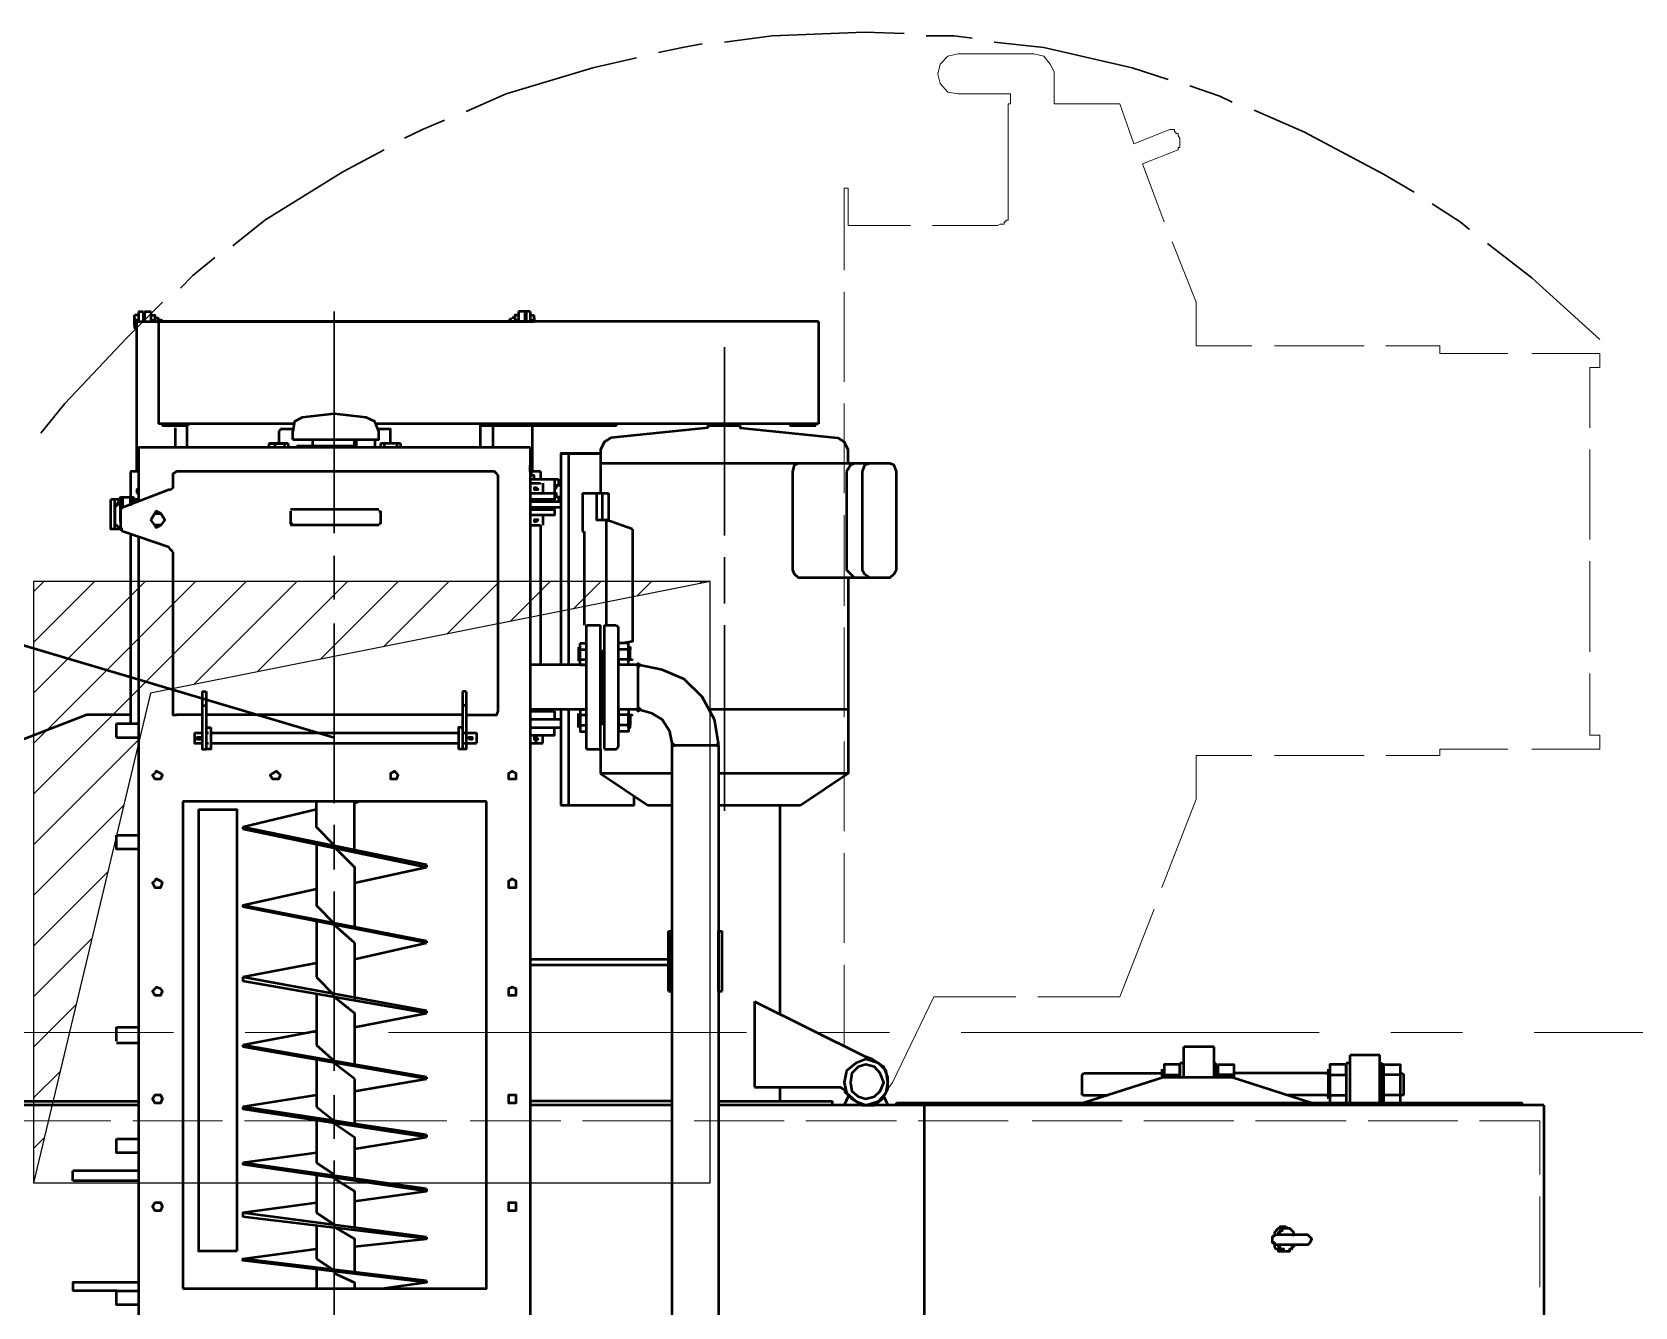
# Model space of a CAD drawing. Header units: millimetres. Extents: x 3220 to 226993, y 817 to 176024.
# Drawn here: x 10398 to 12530, y 115460 to 117157 of the extents above; entities that cross this region are included whole.
import ezdxf

# ---------------------------------------------------------------- set-up
doc = ezdxf.new("R2010")
doc.units = ezdxf.units.MM
doc.linetypes.add('AXES', pattern=[50.8, 31.75, -6.35, 6.35, -6.35])
doc.layers.add('Axe', color=1, linetype='AXES', lineweight=9)

# ---------------------------------------------------------------- blocks, each defined once
blk = doc.blocks.new("SYST7ME D'AXE")
at = {"layer": 'Axe', "ltscale": 15}
blk.add_line((-500, 3000), (15500, 3000), dxfattribs=at)
blk = doc.blocks.new('Level +4.00 m')
h = blk.add_hatch()
h.set_pattern_fill('ANSI31', color=256, scale=15)
h.paths.add_polyline_path([(4500, -14400), (3600, -14400), (3600, -15000), (3647.7, -15000), (3755.4, -14548.6)])
h.paths.add_polyline_path([(3647.7, -15000), (3600, -15000), (3600, -15200)])
blk.add_lwpolyline([(3600, -15200), (4500, -15200), (4500, -14400), (3600, -14400)], close=True)
blk.add_lwpolyline([(4500, -14400), (3755.4, -14548.6), (3600, -15200)])
blk.add_blockref("SYST7ME D'AXE", (0, -18000))
blk = doc.blocks.new('pRESSE T')
at = {"color": 1, "linetype": 'Continuous', "lineweight": 30}
for points in [[(-3422.1, 534.9), (-3504.1, 444.5), (-3549.8, 385.3)], [(-3568.5, 361.4), (-3578.9, 349), (-3602.8, 311.6)], [(-3618.3, 287.7), (-3642.2, 247.2), (-3698.3, 141.2), (-3727.4, 74.8)], [(-3737.8, 45.7), (-3746.1, 29.1), (-3759.6, -10.4)], [(-3767.9, -39.5), (-3783.5, -87.2), (-3810.5, -204.6), (-3817.7, -271.1)], [(-3822.9, -300.1), (-3826.1, -324), (-3826.1, -361.4)], [(-3829.2, -390.5), (-3831.2, -443.5), (-3826.1, -566), (-3817.7, -629.4)], [(-3161.4, -629.4), (-3411.7, -629.4), (-3411.7, -629.4)], [(-3071, -629.4), (-3132.3, -629.4)], [(-2794.8, -629.4), (-3041.9, -629.4)], [(-3815.7, -659.5), (-3810.5, -685.4), (-3804.2, -717.6)], [(-3797, -746.7), (-3783.5, -804.9), (-3749.2, -920.2), (-3725.3, -973.1)], [(-3713.9, -1002.2), (-3701.4, -1031.3), (-3690, -1055.2)], [(-3674.4, -1082.2), (-3645.3, -1137.2), (-3581, -1241.1), (-3546.7, -1283.7)], [(-3459.4, -1148.6), (-3164.5, -1148.6)], [(-3134.4, -1148.6), (-3076.2, -1148.6)], [(-3044, -1148.6), (-2805.2, -1148.6)], [(-2776.1, -1148.6), (-2716.9, -1148.6)], [(-2687.8, -1148.6), (-2448.9, -1148.6)], [(-2416.7, -1148.6), (-2358.6, -1148.6)], [(-2329.5, -1148.6), (-2034.5, -1148.6), (-2034.5, -1148.6)], [(-3531.1, -1307.5), (-3507.2, -1336.6), (-3490.6, -1353.2)], [(-3471.9, -1377.1), (-3424.1, -1424.9), (-3336.9, -1507), (-3297.4, -1539.1)]]:
    blk.add_lwpolyline(points, dxfattribs=at)
at = {"color": 7, "linetype": 'Continuous', "lineweight": 20, "true_color": 0x000007}
for points in [[(-3403.4, 534.9), (-3384.7, 534.9)], [(-3403.4, 444.5), (-3403.4, 534.9), (-3403.4, 534.9)], [(-3384.7, 534.9), (-3384.7, 521.4)], [(-2876.8, 534.9), (-2895.5, 534.9)], [(-2895.5, 534.9), (-2895.5, 521.4), (-2895.5, 521.4)], [(-2876.8, 444.5), (-2876.8, 534.9), (-2876.8, 534.9)], [(-3384.7, 521.4), (-3304.7, 521.4)], [(-3275.6, 521.4), (-3156.2, 521.4)], [(-3127.1, 521.4), (-3006.6, 521.4)], [(-2977.6, 521.4), (-2895.5, 521.4), (-2895.5, 521.4)], [(-2382.5, 454.9), (-2382.5, 374.9)], [(-2310.8, 454.9), (-2382.5, 454.9), (-2382.5, 454.9)], [(-2161.2, 454.9), (-2281.7, 454.9)], [(-3403.4, 322), (-3403.4, 412.3)], [(-2876.8, 322), (-2876.8, 412.3)], [(-2382.5, 345.8), (-2382.5, 226.4)], [(-3413.7, 322), (-3413.7, 250.3)], [(-3403.4, 322), (-3413.7, 322)], [(-2868.5, 322), (-2876.8, 322)], [(-2868.5, 322), (-2868.5, 250.3)], [(-3413.7, 221.2), (-3413.7, 101.8)], [(-2868.5, 221.2), (-2868.5, 101.8)], [(-2382.5, 197.3), (-2382.5, 76.9)], [(-3413.7, 71.7), (-3413.7, -2.1), (-3413.7, -2.1)], [(-2868.5, 71.7), (-2868.5, -2.1), (-2868.5, -2.1)], [(-2382.5, 47.8), (-2382.5, -71.7)], [(-3469.8, -2.1), (-3471.9, -2.1), (-3551.9, -34.3)], [(-3469.8, -2.1), (-3413.7, -2.1), (-3413.7, -2.1)], [(-2868.5, -2.1), (-2810.3, -2.1), (-2693, -47.8)], [(-3655.7, -73.7), (-3674.4, -26), (-3677.5, -26), (-3677.5, -23.9), (-3690, -23.9), (-3693.1, -26), (-3696.2, -26), (-3696.2, -29.1), (-3698.3, -29.1), (-3698.3, -31.2), (-3701.4, -31.2), (-3701.4, -37.4)], [(-3701.4, -37.4), (-3682.7, -85.2)], [(-3578.9, -44.7), (-3655.7, -73.7), (-3655.7, -73.7)], [(-2663.9, -58.2), (-2547.6, -103.9), (-2547.6, -103.9)], [(-3682.7, -85.2), (-3735.7, -103.9)], [(-3735.7, -191.1), (-3735.7, -103.9)], [(-2547.6, -212.9), (-2547.6, -103.9), (-2547.6, -103.9)], [(-2382.5, -100.7), (-2382.5, -220.2)], [(-3778.3, -191.1), (-3788.7, -196.3), (-3799.1, -204.6), (-3802.2, -218.1)], [(-3778.3, -191.1), (-3735.7, -191.1)], [(-3802.2, -318.8), (-3802.2, -218.1), (-3802.2, -218.1)], [(-3749.2, -249.3), (-3735.7, -249.3)], [(-3749.2, -318.8), (-3749.2, -249.3)], [(-3735.7, -252.4), (-3735.7, -249.3)], [(-3573.7, -353.1), (-3573.7, -265.9), (-3575.8, -262.8), (-3575.8, -257.6), (-3578.9, -257.6), (-3578.9, -255.5), (-3581, -255.5), (-3581, -252.4), (-3735.7, -252.4)], [(-2547.6, -351), (-2547.6, -242), (-2547.6, -242)], [(-2382.5, -252.4), (-2382.5, -371.8)], [(-3802.2, -318.8), (-3799.1, -332.3), (-3788.7, -342.7), (-3775.2, -345.8), (-3762.7, -342.7), (-3751.3, -332.3), (-3749.2, -318.8)], [(-2547.6, -351), (-2433.3, -406.1), (-2425, -412.3)], [(-3573.7, -465.3), (-3573.7, -382.2)], [(-2382.5, -400.9), (-2382.5, -521.4)], [(-3623.5, -470.5), (-3623.5, -465.3)], [(-3623.5, -465.3), (-3573.7, -465.3)], [(-3514.5, -470.5), (-3623.5, -470.5), (-3623.5, -470.5)], [(-3366, -470.5), (-3485.4, -470.5)], [(-3217.5, -470.5), (-3336.9, -470.5)], [(-3067.9, -470.5), (-3188.4, -470.5)], [(-2919.4, -470.5), (-3038.8, -470.5)], [(-2767.8, -470.5), (-2887.2, -470.5)], [(-2619.2, -470.5), (-2738.7, -470.5)], [(-2483.2, -470.5), (-2590.2, -470.5)], [(-2382.5, -550.4), (-2382.5, -669.9)], [(-2382.5, -699), (-2382.5, -818.4)], [(-2382.5, -847.5), (-2382.5, -967.9)], [(-2382.5, -999.1), (-2382.5, -1119.6)], [(-2382.5, -1148.6), (-2382.5, -1268.1)], [(-2382.5, -1297.2), (-2382.5, -1416.6)], [(-2382.5, -1445.7), (-2382.5, -1566.1)]]:
    blk.add_lwpolyline(points, dxfattribs=at)
at = {"color": 7, "linetype": 'Continuous', "lineweight": 50, "true_color": 0x000007}
for points in [[(-2403.2, 460.1), (-1762.4, 460.1), (-1762.4, -637.7)], [(-2403.2, 460.1), (-2403.2, -637.7)], [(-2406.3, -400.9), (-2406.3, 431), (-2403.2, 431)], [(-2457.2, 247.2), (-2457.2, 269), (-2406.3, 269)], [(-2451, 269), (-2411.5, 269)], [(-2416.7, 274.2), (-2443.7, 274.2), (-2445.8, 271.1)], [(-2445.8, 269), (-2445.8, 271.1)], [(-2443.7, 269), (-2443.7, 247.2)], [(-2416.7, 274.2), (-2416.7, 271.1)], [(-2416.7, 269), (-2416.7, 271.1)], [(-2416.7, 269), (-2416.7, 247.2)], [(-2469.7, 242), (-2469.7, 202.5)], [(-2406.3, 242), (-2469.7, 242)], [(-2459.3, 245.1), (-2406.3, 245.1)], [(-2459.3, 242), (-2459.3, 245.1)], [(-2457.2, 247.2), (-2443.7, 247.2)], [(-2443.7, 247.2), (-2406.3, 247.2), (-2406.3, 247.2)], [(-2406.3, 202.5), (-2469.7, 202.5)], [(-2459.3, 202.5), (-2459.3, 197.3)], [(-2459.3, 197.3), (-2406.3, 197.3)], [(-2457.2, 197.3), (-2457.2, 175.5), (-2406.3, 175.5)], [(-2443.7, 197.3), (-2457.2, 197.3)], [(-2443.7, 175.5), (-2443.7, 197.3)], [(-2443.7, 197.3), (-2406.3, 197.3), (-2406.3, 197.3)], [(-2416.7, 175.5), (-2416.7, 197.3)], [(-2451, 173.4), (-2411.5, 173.4)], [(-2445.8, 170.3), (-2445.8, 173.4)], [(-2445.8, 173.4), (-2445.8, 47.8)], [(-2416.7, 170.3), (-2416.7, 173.4)], [(-2416.7, 173.4), (-2416.7, 119.4)], [(-2440.6, -44.7), (-2440.6, 45.7), (-2406.3, 151.6)], [(-2217.3, 146.4), (-2220.4, 149.6), (-2225.6, 151.6), (-2227.7, 149.6), (-2230.8, 146.4)], [(-2230.8, 130.9), (-2230.8, 127.7), (-2233.9, 127.7), (-2236, 125.7), (-2239.1, 122.6), (-2239.1, 112.2), (-2236, 112.2), (-2236, 109), (-2233.9, 109), (-2233.9, 107), (-2230.8, 107)], [(-2230.8, 146.4), (-2230.8, 103.9), (-2227.7, 98.7), (-2220.4, 98.7), (-2217.3, 103.9)], [(-2217.3, 146.4), (-2217.3, 103.9), (-2217.3, 103.9)], [(-2217.3, 107), (-2215.2, 107), (-2215.2, 109), (-2212.1, 109), (-2212.1, 114.2), (-2209, 114.2), (-2209, 122.6), (-2212.1, 122.6), (-2212.1, 125.7), (-2215.2, 125.7), (-2215.2, 127.7), (-2217.3, 127.7), (-2217.3, 130.9)], [(-2241.2, 117.4), (-2239.1, 119.4)], [(-2241.2, 117.4), (-2241.2, 109), (-2239.1, 109), (-2239.1, 107), (-2236, 103.9), (-2233.9, 101.8), (-2230.8, 101.8), (-2227.7, 98.7)], [(-2230.8, 125.7), (-2230.8, 127.7), (-2230.8, 127.7)], [(-2220.4, 98.7), (-2220.4, 101.8), (-2215.2, 101.8), (-2212.1, 103.9), (-2212.1, 107), (-2209, 107), (-2209, 117.4)], [(-2217.3, 125.7), (-2217.3, 127.7), (-2217.3, 127.7)], [(-2209, 117.4), (-2209, 119.4)], [(-2457.2, 27), (-2457.2, 47.8), (-2440.6, 47.8)], [(-2451, 47.8), (-2440.6, 47.8)], [(-2443.7, 47.8), (-2443.7, 27)], [(-2481.1, 21.8), (-2481.1, -18.7)], [(-2440.6, 21.8), (-2481.1, 21.8)], [(-2459.3, 23.9), (-2440.6, 23.9)], [(-2459.3, 21.8), (-2459.3, 23.9)], [(-2440.6, 23.9), (-2443.7, 27), (-2457.2, 27)], [(-2440.6, -18.7), (-2481.1, -18.7)], [(-2459.3, -18.7), (-2459.3, -23.9)], [(-2459.3, -23.9), (-2440.6, -23.9)], [(-2457.2, -23.9), (-2457.2, -44.7), (-2443.7, -44.7), (-2440.6, -47.8)], [(-2440.6, -23.9), (-2457.2, -23.9), (-2457.2, -23.9)], [(-2443.7, -44.7), (-2443.7, -23.9)], [(-2451, -47.8), (-2440.6, -47.8)], [(-2445.8, -151.6), (-2445.8, -47.8)], [(-2440.6, -44.7), (-2406.3, -151.6)], [(-2416.7, -151.6), (-2416.7, -119.4)], [(-2443.7, -153.7), (-2445.8, -151.6)], [(-2416.7, -153.7), (-2443.7, -153.7)], [(-2416.7, -151.6), (-2416.7, -153.7)], [(-1762.4, -363.5), (-2403.2, -363.5), (-2403.2, -363.5)], [(-3115.7, -400.9), (-3246.5, -400.9), (-3254.8, -404), (-3256.9, -409.2), (-3256.9, -794.5)], [(-3105.3, -531.7), (-3105.3, -409.2), (-3110.5, -404), (-3115.7, -400.9)], [(-2403.2, -400.9), (-2406.3, -400.9)], [(-2421.9, -470.5), (-2411.5, -460.1), (-2403.2, -446.6), (-2403.2, -430), (-2411.5, -419.6), (-2425, -412.3), (-2440.6, -412.3), (-2454.1, -417.5), (-2462.4, -430)], [(-2414.7, -417.5), (-2403.2, -412.3)], [(-3256.9, -436.2), (-3254.8, -443.5), (-3246.5, -446.6)], [(-3246.5, -446.6), (-3115.7, -446.6), (-3115.7, -446.6)], [(-3115.7, -446.6), (-3110.5, -443.5), (-3105.3, -436.2)], [(-2541.4, -589.9), (-2467.6, -441.4), (-2467.6, -441.4)], [(-2462.4, -430), (-2464.5, -433.1), (-2467.6, -441.4)], [(-3256.9, -465.3), (-3275.6, -465.3), (-3286, -470.5), (-3291.2, -478.8)], [(-3256.9, -457), (-3254.8, -462.2), (-3246.5, -467.4)], [(-3246.5, -467.4), (-3115.7, -467.4), (-3115.7, -467.4)], [(-3115.7, -467.4), (-3110.5, -462.2), (-3105.3, -457)], [(-3105.3, -465.3), (-2844.6, -465.3), (-2802, -528.6)], [(-2929.8, -465.3), (-2929.8, -648.1)], [(-2844.6, -465.3), (-2844.6, -637.7)], [(-2427.1, -589.9), (-2427.1, -475.7), (-2421.9, -467.4)], [(-2414.7, -465.3), (-2403.2, -470.5)], [(-3304.7, -608.6), (-3291.2, -478.8), (-3291.2, -478.8)], [(-2403.2, -486), (-2408.4, -486)], [(-2408.4, -637.7), (-2408.4, -486)], [(-3445.9, -504.7), (-3445.9, -1382.3), (-3309.9, -1382.3)], [(-3445.9, -504.7), (-3309.9, -504.7)], [(-3309.9, -504.7), (-3309.9, -1092.6)], [(-3309.9, -507.9), (-3307.8, -507.9)], [(-3309.9, -542.1), (-3307.8, -542.1), (-3307.8, -507.9)], [(-3256.9, -531.7), (-3254.8, -536.9), (-3246.5, -539), (-3115.7, -539), (-3110.5, -536.9), (-3105.3, -531.7)], [(-2802, -528.6), (-2802, -637.7)], [(-2523.7, -555.6), (-2802, -555.6)], [(-2408.4, -555.6), (-2427.1, -555.6)], [(-2541.4, -589.9), (-2427.1, -589.9)], [(-3307.8, -608.6), (-3304.7, -608.6), (-3304.7, -608.6)], [(-3304.7, -651.2), (-3307.8, -651.2), (-3307.8, -608.6)], [(-2885.1, -637.7), (-2916.3, -642.9), (-2946.4, -659.5), (-2970.3, -683.4), (-2982.7, -712.5), (-2989, -744.6)], [(-2882, -637.7), (-1266, -637.7)], [(-2634.8, -637.7), (-2634.8, -632.5)], [(-2554.9, -632.5), (-2634.8, -632.5)], [(-2554.9, -637.7), (-2634.8, -637.7)], [(-2554.9, -637.7), (-2554.9, -632.5)], [(-3304.7, -651.2), (-3291.2, -781), (-3286, -789.3), (-3275.6, -794.5), (-3217.5, -794.5)], [(-2882, -640.8), (-2882, -699), (-2885.1, -699)], [(-2885.1, -699), (-2900.7, -702.1), (-2916.3, -712.5), (-2924.6, -726), (-2929.8, -744.6)], [(-2882, -695.8), (-2885.1, -699), (-2885.1, -699)], [(-2882, -699), (-2882, -695.8), (-2882, -695.8)], [(-1266, -699), (-2882, -699)], [(-2844.6, -699), (-2844.6, -794.5)], [(-2802, -699), (-2802, -731.1)], [(-2634.8, -704.1), (-2634.8, -699)], [(-2554.9, -702.1), (-2634.8, -702.1)], [(-2554.9, -704.1), (-2554.9, -699)], [(-2408.4, -699), (-2408.4, -888)], [(-2403.2, -699), (-2403.2, -888)], [(-2554.9, -704.1), (-2634.8, -704.1)], [(-2597.4, -888), (-2597.4, -704.1)], [(-2590.2, -888), (-2590.2, -704.1)], [(-2932.9, -744.6), (-2985.9, -744.6), (-2989, -741.5), (-2991.1, -744.6), (-2989, -746.7), (-2985.9, -744.6)], [(-2932.9, -744.6), (-2929.8, -741.5), (-2929.8, -741.5)], [(-2932.9, -744.6), (-2929.8, -746.7)], [(-2929.8, -746.7), (-2927.7, -744.6), (-2929.8, -741.5)], [(-2844.6, -794.5), (-2802, -731.1)], [(-3169.7, -751.9), (-3182.1, -787.2), (-3041.9, -787.2)], [(-3169.7, -751.9), (-3020.1, -751.9), (-3018.1, -765.4)], [(-2989, -757.1), (-3018.1, -757.1), (-3018.1, -757.1)], [(-3018.1, -757.1), (-3018.1, -770.6)], [(-3012.9, -757.1), (-3012.9, -755), (-3009.7, -755)], [(-3012.9, -757.1), (-2994.2, -757.1), (-2994.2, -757.1)], [(-2996.2, -757.1), (-2996.2, -755), (-3009.7, -755)], [(-3009.7, -757.1), (-3009.7, -770.6)], [(-2996.2, -755), (-2996.2, -751.9), (-2996.2, -751.9)], [(-2996.2, -757.1), (-2996.2, -770.6)], [(-2989, -746.7), (-2989, -765.4)], [(-2989, -757.1), (-2989, -770.6)], [(-2929.8, -746.7), (-2929.8, -765.4)], [(-2929.8, -757.1), (-2900.7, -757.1), (-2900.7, -757.1)], [(-2929.8, -757.1), (-2929.8, -770.6), (-2929.8, -770.6)], [(-2905.9, -757.1), (-2924.6, -757.1), (-2924.6, -757.1)], [(-2922.5, -755), (-2922.5, -751.9), (-2922.5, -751.9)], [(-2922.5, -757.1), (-2922.5, -755), (-2909, -755)], [(-2922.5, -757.1), (-2922.5, -770.6)], [(-2905.9, -757.1), (-2905.9, -755), (-2909, -755)], [(-2909, -757.1), (-2909, -770.6)], [(-2900.7, -757.1), (-2900.7, -770.6)], [(-2802, -749.8), (-2815.5, -749.8)], [(-2802, -749.8), (-2802, -847.5)], [(-3309.9, -773.7), (-3307.8, -773.7), (-3307.8, -773.7)], [(-3309.9, -954.4), (-3307.8, -954.4), (-3307.8, -773.7)], [(-3217.5, -818.4), (-3217.5, -784.1)], [(-3217.5, -784.1), (-3180.1, -784.1)], [(-3182.1, -794.5), (-3182.1, -787.2)], [(-3041.9, -773.7), (-3038.8, -770.6)], [(-3041.9, -789.3), (-3041.9, -773.7)], [(-2879.9, -770.6), (-3038.8, -770.6)], [(-2996.2, -770.6), (-3018.1, -770.6), (-3018.1, -770.6)], [(-2996.2, -770.6), (-2989, -770.6)], [(-2929.8, -770.6), (-2922.5, -770.6)], [(-2922.5, -770.6), (-2900.7, -770.6), (-2900.7, -770.6)], [(-2876.8, -773.7), (-2879.9, -770.6)], [(-2876.8, -789.3), (-2876.8, -773.7)], [(-3217.5, -792.4), (-3182.1, -792.4)], [(-3217.5, -799.7), (-3188.4, -799.7)], [(-3188.4, -799.7), (-3182.1, -799.7), (-3182.1, -794.5)], [(-2876.8, -789.3), (-3041.9, -789.3)], [(-2876.8, -813.2), (-2876.8, -794.5), (-3041.9, -794.5)], [(-3041.9, -813.2), (-3041.9, -794.5)], [(-3006.6, -794.5), (-3006.6, -792.4), (-3009.7, -789.3)], [(-2911.1, -792.4), (-3006.6, -792.4), (-2911.1, -792.4), (-2911.1, -794.5)], [(-2911.1, -792.4), (-2909, -789.3), (-2909, -789.3)], [(-2876.8, -794.5), (-2844.6, -794.5)], [(-3217.5, -818.4), (-3166.6, -818.4)], [(-3166.6, -816.3), (-3041.9, -816.3)], [(-3166.6, -818.4), (-3166.6, -816.3)], [(-2876.8, -813.2), (-3041.9, -813.2)], [(-3018.1, -821.5), (-3018.1, -813.2)], [(-2989, -821.5), (-3018.1, -821.5), (-3018.1, -821.5)], [(-3012.9, -823.6), (-2994.2, -823.6)], [(-3009.7, -821.5), (-3009.7, -813.2)], [(-2996.2, -821.5), (-2996.2, -813.2)], [(-2989, -813.2), (-2989, -888)], [(-2989, -821.5), (-2989, -813.2)], [(-2989, -818.4), (-2989, -816.3)], [(-2929.8, -813.2), (-2929.8, -888)], [(-2929.8, -821.5), (-2929.8, -813.2)], [(-2929.8, -818.4), (-2929.8, -816.3)], [(-2929.8, -821.5), (-2900.7, -821.5), (-2900.7, -821.5)], [(-2905.9, -823.6), (-2924.6, -823.6)], [(-2922.5, -821.5), (-2922.5, -813.2)], [(-2909, -821.5), (-2909, -813.2)], [(-2900.7, -821.5), (-2900.7, -813.2)], [(-3270.4, -837.1), (-2989, -837.1)], [(-3270.4, -847.5), (-2989, -847.5)], [(-3236.2, -888), (-3236.2, -850.6)], [(-3236.2, -850.6), (-3227.8, -850.6)], [(-3227.8, -847.5), (-3227.8, -853.7)], [(-3212.3, -847.5), (-3212.3, -853.7)], [(-3212.3, -850.6), (-3206, -850.6)], [(-3206, -847.5), (-3206, -888)], [(-3198.8, -888), (-3198.8, -847.5)], [(-2929.8, -837.1), (-2802, -837.1)], [(-2929.8, -847.5), (-2802, -847.5)], [(-2916.3, -847.5), (-2916.3, -888)], [(-2905.9, -888), (-2905.9, -847.5)], [(-3236.2, -855.8), (-3217.5, -855.8)], [(-3231, -871.4), (-3217.5, -871.4)], [(-3227.8, -853.7), (-3224.7, -853.7), (-3222.7, -855.8), (-3219.5, -855.8), (-3217.5, -853.7), (-3212.3, -853.7)], [(-3217.5, -888), (-3217.5, -855.8), (-3209.2, -855.8), (-3209.2, -888)], [(-3209.2, -871.4), (-3206, -871.4)], [(-3198.8, -871.4), (-3195.7, -871.4)], [(-3195.7, -888), (-3195.7, -855.8), (-3188.4, -855.8), (-3188.4, -888)], [(-3188.4, -871.4), (-3174.9, -871.4)], [(-2927.7, -888), (-2927.7, -855.8)], [(-2927.7, -855.8), (-2916.3, -855.8), (-2916.3, -855.8)], [(-2916.3, -855.8), (-2916.3, -888)], [(-2905.9, -858.9), (-2905.9, -853.7)], [(-2905.9, -888), (-2905.9, -855.8), (-2905.9, -855.8)], [(-2895.5, -888), (-2895.5, -855.8), (-2905.9, -855.8)], [(-2905.9, -871.4), (-2905.9, -869.3)], [(-2885.1, -871.4), (-2895.5, -871.4)], [(-2885.1, -874.5), (-2885.1, -871.4)], [(-3459.4, -888), (-3459.4, -903.5)], [(-3459.4, -888), (-3445.9, -888)], [(-3459.4, -893.2), (-3445.9, -893.2)], [(-3459.4, -895.2), (-3445.9, -895.2)], [(-3454.3, -888), (-3454.3, -882.8)], [(-3451.1, -882.8), (-3445.9, -882.8), (-3454.3, -882.8)], [(-3454.3, -895.2), (-3454.3, -893.2)], [(-3448, -888), (-3448, -882.8)], [(-3445.9, -884.9), (-3445.9, -882.8)], [(-3445.9, -1411.4), (-3445.9, -884.9)], [(-3246.5, -884.9), (-3307.8, -884.9)], [(-3278.7, -1409.3), (-3278.7, -888)], [(-3278.7, -888), (-2101, -888), (-2101, -1409.3)], [(-3251.7, -884.9), (-3256.9, -888)], [(-3246.5, -888), (-3254.8, -888)], [(-3246.5, -874.5), (-3246.5, -888)], [(-3246.5, -874.5), (-3236.2, -874.5)], [(-3243.4, -888), (-3243.4, -884.9)], [(-3236.2, -882.8), (-3241.3, -882.8), (-3241.3, -888)], [(-3231, -888), (-3231, -874.5), (-3231, -874.5)], [(-3174.9, -874.5), (-2989, -874.5)], [(-3174.9, -888), (-3174.9, -874.5), (-3174.9, -874.5)], [(-2885.1, -888), (-2885.1, -874.5)], [(-3459.4, -903.5), (-3445.9, -903.5)], [(-3454.3, -903.5), (-3454.3, -908.7), (-3448, -908.7)], [(-3451.1, -908.7), (-3451.1, -911.9), (-3451.1, -911.9)], [(-3451.1, -908.7), (-3445.9, -908.7), (-3448, -908.7)], [(-3445.9, -913.9), (-3451.1, -913.9), (-3451.1, -913.9)], [(-3448, -903.5), (-3448, -908.7)], [(-3448, -917), (-3448, -913.9)], [(-3448, -917), (-3445.9, -917), (-3445.9, -917)], [(-3307.8, -937.8), (-3278.7, -937.8)], [(-2927.7, -930.6), (-3241.3, -930.6), (-3243.4, -932.6), (-3246.5, -935.7)], [(-3246.5, -935.7), (-3246.5, -1358.4), (-3246.5, -1358.4)], [(-2922.5, -973.1), (-2922.5, -932.6), (-2927.7, -930.6)], [(-3307.8, -954.4), (-3278.7, -954.4)], [(-2159.2, -1350.1), (-2159.2, -946.1), (-2807.2, -946.1)], [(-2807.2, -946.1), (-2807.2, -1350.1)], [(-2953.7, -973.1), (-2876.8, -973.1), (-2876.8, -978.3)], [(-2953.7, -973.1), (-2953.7, -978.3)], [(-2953.7, -978.3), (-2876.8, -978.3)], [(-2935, -973.1), (-2935, -978.3)], [(-2922.5, -978.3), (-2922.5, -1319)], [(-2905.9, -978.3), (-2876.8, -978.3), (-2876.8, -983.5)], [(-2905.9, -978.3), (-2905.9, -983.5), (-2876.8, -983.5)], [(-2898.6, -959.6), (-2885.1, -959.6)], [(-2898.6, -961.7), (-2898.6, -959.6)], [(-2898.6, -973.1), (-2898.6, -961.7)], [(-2898.6, -978.3), (-2898.6, -975.2)], [(-2890.3, -967.9), (-2890.3, -964.8), (-2892.4, -964.8), (-2892.4, -970), (-2890.3, -967.9), (-2890.3, -970)], [(-2885.1, -961.7), (-2885.1, -959.6)], [(-2885.1, -973.1), (-2885.1, -961.7)], [(-2885.1, -978.3), (-2885.1, -975.2)], [(-2898.6, -1312.7), (-2898.6, -983.5)], [(-2885.1, -1312.7), (-2885.1, -983.5)], [(-2723.1, -1026.1), (-2773, -1270.2)], [(-2770.9, -1270.2), (-2720, -1026.1)], [(-2723.1, -1026.1), (-2720, -1026.1)], [(-2699.2, -1121.6), (-2720, -1026.1)], [(-2621.3, -1026.1), (-2669.1, -1270.2)], [(-2619.2, -1026.1), (-2667, -1270.2)], [(-2621.3, -1026.1), (-2619.2, -1026.1)], [(-2597.4, -1121.6), (-2619.2, -1026.1)], [(-2528.9, -1026.1), (-2573.6, -1270.2)], [(-2525.8, -1026.1), (-2568.4, -1270.2)], [(-2528.9, -1026.1), (-2525.8, -1026.1)], [(-2507.1, -1121.6), (-2525.8, -1026.1)], [(-2440.6, -1026.1), (-2483.2, -1270.2)], [(-2438.5, -1026.1), (-2481.1, -1270.2)], [(-2440.6, -1026.1), (-2438.5, -1026.1)], [(-2421.9, -1121.6), (-2438.5, -1026.1)], [(-2363.8, -1026.1), (-2401.2, -1270.2)], [(-2360.6, -1026.1), (-2398, -1270.2)], [(-2363.8, -1026.1), (-2360.6, -1026.1)], [(-2345.1, -1121.6), (-2360.6, -1026.1)], [(-2292.1, -1026.1), (-2326.4, -1270.2)], [(-2289, -1026.1), (-2324.3, -1270.2)], [(-2292.1, -1026.1), (-2289, -1026.1)], [(-2275.5, -1121.6), (-2289, -1026.1), (-2289, -1026.1)], [(-2227.7, -1026.1), (-2259.9, -1270.2), (-2254.7, -1270.2)], [(-2215.2, -1121.6), (-2225.6, -1026.1), (-2254.7, -1270.2)], [(-2227.7, -1026.1), (-2225.6, -1026.1), (-2225.6, -1026.1)], [(-2169.6, -1026.1), (-2198.6, -1270.2)], [(-2167.5, -1026.1), (-2196.6, -1270.2), (-2196.6, -1270.2)], [(-2169.6, -1026.1), (-2167.5, -1026.1), (-2159.2, -1082.2)], [(-3283.9, -1060.4), (-3278.7, -1060.4)], [(-3283.9, -1060.4), (-3283.9, -1087.4), (-3283.9, -1087.4)], [(-3283.9, -1063.5), (-3283.9, -1084.3)], [(-3283.9, -1065.6), (-3278.7, -1065.6)], [(-3283.9, -1073.9), (-3302.6, -1073.9), (-3302.6, -1077)], [(-3302.6, -1077), (-3302.6, -1089.4)], [(-3283.9, -1082.2), (-3278.7, -1082.2)], [(-3283.9, -1087.4), (-3278.7, -1087.4)], [(-3193.6, -1087.4), (-3177, -1087.4)], [(-3193.6, -1089.4), (-3193.6, -1087.4)], [(-3177, -1089.4), (-3177, -1087.4)], [(-3318.2, -1106.1), (-3323.4, -1148.6), (-3318.2, -1191.2)], [(-3289.1, -1089.4), (-3299.5, -1089.4), (-3313, -1094.6), (-3318.2, -1106.1)], [(-3289.1, -1203.7), (-3289.1, -1089.4), (-3289.1, -1089.4)], [(-3289.1, -1094.6), (-3278.7, -1094.6), (-3280.8, -1094.6)], [(-3195.7, -1089.4), (-3195.7, -1206.8)], [(-3174.9, -1089.4), (-3174.9, -1206.8)], [(-3289.1, -1119.6), (-3278.7, -1119.6)], [(-3278.7, -1121.6), (-3289.1, -1121.6), (-3289.1, -1121.6)], [(-3280.8, -1198.5), (-3280.8, -1121.6)], [(-2805.2, -1121.6), (-2807.2, -1116.5)], [(-2743.9, -1121.6), (-2807.2, -1121.6)], [(-2747, -1148.6), (-2720, -1121.6), (-2640, -1121.6)], [(-2619.2, -1121.6), (-2643.1, -1148.6)], [(-2619.2, -1121.6), (-2541.4, -1121.6)], [(-2547.6, -1148.6), (-2525.8, -1121.6), (-2459.3, -1121.6)], [(-2438.5, -1121.6), (-2459.3, -1148.6)], [(-2438.5, -1121.6), (-2379.3, -1121.6)], [(-2379.3, -1148.6), (-2360.6, -1121.6), (-2305.6, -1121.6)], [(-2305.6, -1148.6), (-2289, -1121.6), (-2241.2, -1121.6)], [(-2241.2, -1148.6), (-2225.6, -1121.6), (-2177.9, -1121.6)], [(-2179.9, -1148.6), (-2167.5, -1121.6)], [(-2167.5, -1121.6), (-2159.2, -1121.6)], [(-3507.2, -1980.5), (-3139.6, -1980.5), (-2892.4, -1148.6)], [(-2749.1, -1148.6), (-2773, -1172.5), (-2807.2, -1172.5)], [(-2669.1, -1172.5), (-2645.2, -1148.6)], [(-2573.6, -1172.5), (-2549.7, -1148.6)], [(-2483.2, -1172.5), (-2462.4, -1148.6)], [(-2401.2, -1172.5), (-2382.5, -1148.6)], [(-2326.4, -1172.5), (-2310.8, -1148.6)], [(-2259.9, -1172.5), (-2244.3, -1148.6)], [(-2183.1, -1148.6), (-2198.6, -1172.5)], [(-2796.8, -1172.5), (-2773, -1270.2)], [(-2752.2, -1172.5), (-2669.1, -1172.5), (-2669.1, -1172.5)], [(-2690.9, -1172.5), (-2669.1, -1270.2), (-2667, -1270.2)], [(-2648.3, -1172.5), (-2573.6, -1172.5)], [(-2592.2, -1172.5), (-2573.6, -1270.2)], [(-2552.8, -1172.5), (-2483.2, -1172.5)], [(-2501.9, -1172.5), (-2483.2, -1270.2)], [(-2464.5, -1172.5), (-2401.2, -1172.5)], [(-2416.7, -1172.5), (-2401.2, -1270.2)], [(-2382.5, -1172.5), (-2326.4, -1172.5)], [(-2339.9, -1172.5), (-2326.4, -1270.2)], [(-2310.8, -1172.5), (-2259.9, -1172.5)], [(-2273.4, -1172.5), (-2259.9, -1270.2)], [(-2244.3, -1172.5), (-2198.6, -1172.5)], [(-2196.6, -1270.2), (-2198.6, -1270.2), (-2212.1, -1172.5)], [(-2188.2, -1172.5), (-2159.2, -1172.5)], [(-3318.2, -1191.2), (-3313, -1201.6), (-3299.5, -1203.7)], [(-3289.1, -1177.7), (-3280.8, -1177.7)], [(-3309.9, -1201.6), (-3309.9, -1382.3)], [(-3302.6, -1203.7), (-3302.6, -1220.3)], [(-3289.1, -1203.7), (-3299.5, -1203.7)], [(-3283.9, -1209.9), (-3278.7, -1209.9)], [(-3283.9, -1209.9), (-3283.9, -1215.1), (-3283.9, -1215.1)], [(-3283.9, -1233.8), (-3283.9, -1212)], [(-3283.9, -1215.1), (-3278.7, -1215.1)], [(-3283.9, -1215.1), (-3283.9, -1227.6)], [(-3280.8, -1198.5), (-3278.7, -1198.5), (-3278.7, -1198.5)], [(-3278.7, -1198.5), (-3278.7, -1196.4), (-3278.7, -1196.4)], [(-3193.6, -1206.8), (-3177, -1206.8), (-3177, -1206.8)], [(-3177, -1206.8), (-3177, -1203.7)], [(-3302.6, -1220.3), (-3299.5, -1222.4), (-3299.5, -1222.4)], [(-3299.5, -1222.4), (-3283.9, -1222.4), (-3283.9, -1222.4)], [(-3283.9, -1227.6), (-3278.7, -1227.6)], [(-3283.9, -1227.6), (-3283.9, -1235.9), (-3283.9, -1235.9)], [(-3283.9, -1235.9), (-3278.7, -1235.9), (-3278.7, -1235.9)], [(-2796.8, -1329.4), (-2796.8, -1278.5), (-2209, -1278.5)], [(-2773, -1270.2), (-2770.9, -1270.2)], [(-2573.6, -1270.2), (-2568.4, -1270.2)], [(-2483.2, -1270.2), (-2481.1, -1270.2)], [(-2401.2, -1270.2), (-2398, -1270.2)], [(-2326.4, -1270.2), (-2324.3, -1270.2)], [(-2209, -1278.5), (-2209, -1329.4), (-2209, -1329.4)], [(-2953.7, -1319), (-2876.8, -1319)], [(-2953.7, -1324.2), (-2876.8, -1324.2), (-2876.8, -1319)], [(-2953.7, -1324.2), (-2953.7, -1319)], [(-2935, -1324.2), (-2935, -1319)], [(-2905.9, -1312.7), (-2876.8, -1312.7), (-2876.8, -1319)], [(-2905.9, -1319), (-2905.9, -1312.7)], [(-2905.9, -1319), (-2876.8, -1319)], [(-2898.6, -1319), (-2898.6, -1315.9)], [(-2885.1, -1319), (-2885.1, -1315.9)], [(-3309.9, -1342.9), (-3307.8, -1342.9)], [(-3309.9, -1377.1), (-3307.8, -1377.1), (-3307.8, -1342.9)], [(-2922.5, -1324.2), (-2922.5, -1358.4)], [(-2898.6, -1334.6), (-2898.6, -1324.2)], [(-2898.6, -1334.6), (-2898.6, -1331.4)], [(-2898.6, -1334.6), (-2885.1, -1334.6), (-2885.1, -1334.6)], [(-2885.1, -1334.6), (-2885.1, -1324.2)], [(-2796.8, -1329.4), (-2209, -1329.4), (-2209, -1329.4)], [(-3307.8, -1344.9), (-3278.7, -1344.9)], [(-3304.7, -1360.5), (-3278.7, -1360.5)], [(-3246.5, -1358.4), (-3243.4, -1363.6), (-3241.3, -1363.6)], [(-3241.3, -1363.6), (-3224.7, -1363.6), (-3224.7, -1363.6)], [(-3198.8, -1430.1), (-3222.7, -1368.8), (-3222.7, -1366.7), (-3224.7, -1363.6)], [(-3139.6, -1363.6), (-3142.7, -1366.7), (-3145.8, -1368.8), (-3166.6, -1430.1)], [(-3139.6, -1363.6), (-2927.7, -1363.6)], [(-2927.7, -1363.6), (-2922.5, -1363.6), (-2922.5, -1358.4)], [(-2807.2, -1350.1), (-2159.2, -1350.1)], [(-3451.1, -1387.5), (-3451.1, -1382.3), (-3451.1, -1382.3)], [(-3445.9, -1382.3), (-3451.1, -1382.3)], [(-3448, -1379.2), (-3448, -1377.1)], [(-3448, -1379.2), (-3448, -1382.3)], [(-3445.9, -1379.2), (-3448, -1379.2)], [(-3190.5, -1379.2), (-3193.6, -1385.4), (-3190.5, -1387.5)], [(-3174.9, -1387.5), (-3171.8, -1385.4), (-3174.9, -1379.2)], [(-3459.4, -1401), (-3459.4, -1392.7)], [(-3459.4, -1392.7), (-3445.9, -1392.7)], [(-3459.4, -1401), (-3445.9, -1401)], [(-3459.4, -1409.3), (-3459.4, -1403.1)], [(-3459.4, -1403.1), (-3445.9, -1403.1)], [(-3454.3, -1392.7), (-3454.3, -1387.5), (-3448, -1387.5)], [(-3454.3, -1401), (-3454.3, -1403.1)], [(-3451.1, -1387.5), (-3445.9, -1387.5), (-3448, -1387.5)], [(-3448, -1392.7), (-3448, -1387.5)], [(-3459.4, -1409.3), (-3445.9, -1409.3)], [(-3454.3, -1409.3), (-3454.3, -1414.5)], [(-3440.8, -1414.5), (-3454.3, -1414.5), (-3454.3, -1414.5)], [(-3451.1, -1414.5), (-3437.6, -1414.5), (-3437.6, -1414.5)], [(-3448, -1409.3), (-3448, -1414.5)], [(-3246.5, -1411.4), (-3445.9, -1411.4)], [(-3440.8, -1411.4), (-3440.8, -1414.5)], [(-3437.6, -1411.4), (-3437.6, -1414.5)], [(-3278.7, -1409.3), (-3206, -1409.3)], [(-3256.9, -1409.3), (-3251.7, -1411.4)], [(-3246.5, -1409.3), (-3246.5, -1419.7)], [(-3246.5, -1419.7), (-3212.3, -1419.7)], [(-3222.7, -1409.3), (-3222.7, -1411.4), (-3217.5, -1411.4)], [(-3217.5, -1411.4), (-3217.5, -1409.3)], [(-3212.3, -1416.6), (-3206, -1411.4)], [(-3212.3, -1433.2), (-3212.3, -1416.6), (-3204, -1416.6)], [(-3200.8, -1419.7), (-3212.3, -1419.7)], [(-3209.2, -1409.3), (-3209.2, -1414.5)], [(-3164.5, -1419.7), (-2911.1, -1419.7)], [(-3158.3, -1409.3), (-2101, -1409.3)], [(-2922.5, -1419.7), (-2922.5, -1477.9)], [(-2911.1, -1438.4), (-2911.1, -1409.3)], [(-2892.4, -1438.4), (-2892.4, -1409.3)], [(-2762.6, -1438.4), (-2762.6, -1409.3), (-2762.6, -1409.3)], [(-2743.9, -1409.3), (-2743.9, -1438.4), (-2762.6, -1438.4)], [(-2507.1, -1438.4), (-2507.1, -1409.3)], [(-2486.3, -1438.4), (-2486.3, -1409.3)], [(-2408.4, -1810.2), (-2408.4, -1409.3)], [(-2403.2, -1409.3), (-2403.2, -1828.9)], [(-2358.6, -1438.4), (-2358.6, -1409.3)], [(-2339.9, -1409.3), (-2339.9, -1438.4), (-2358.6, -1438.4)], [(-2316, -1409.3), (-2316, -1496.6)], [(-2302.5, -1409.3), (-2302.5, -1496.6)], [(-2167.5, -1409.3), (-2167.5, -1496.6), (-2156.1, -1496.6)], [(-2156.1, -1438.4), (-2156.1, -1409.3)], [(-2137.4, -1409.3), (-2137.4, -1438.4), (-2156.1, -1438.4)], [(-3198.8, -1430.1), (-3212.3, -1430.1)], [(-3180.1, -1433.2), (-3212.3, -1433.2), (-3212.3, -1433.2)], [(-3212.3, -1433.2), (-3200.8, -1438.4)], [(-3169.7, -1430.1), (-3169.7, -1445.7), (-3209.2, -1445.7)], [(-3209.2, -1435.3), (-3209.2, -1445.7)], [(-3169.7, -1440.5), (-3209.2, -1440.5)], [(-3204, -1433.2), (-3204, -1435.3)], [(-3204, -1435.3), (-3200.8, -1438.4), (-3200.8, -1440.5)], [(-3200.8, -1440.5), (-3177, -1440.5), (-3174.9, -1438.4), (-3171.8, -1435.3)], [(-3198.8, -1430.1), (-3195.7, -1433.2), (-3193.6, -1433.2)], [(-3193.6, -1433.2), (-3171.8, -1433.2)], [(-3171.8, -1433.2), (-3169.7, -1433.2), (-3166.6, -1430.1)], [(-3171.8, -1433.2), (-3171.8, -1435.3)], [(-2892.4, -1438.4), (-2911.1, -1438.4), (-2911.1, -1438.4)], [(-2488.4, -1438.4), (-2507.1, -1438.4), (-2507.1, -1438.4)], [(-2156.1, -1438.4), (-2156.1, -1496.6)], [(-2922.5, -1477.9), (-2820.7, -1741.7)], [(-2302.5, -1496.6), (-2316, -1496.6)]]:
    blk.add_lwpolyline(points, dxfattribs=at)
for points in [[(-2403.2, -441.4), (-2408.4, -424.8), (-2419.8, -414.4), (-2433.3, -412.3), (-2448.9, -414.4), (-2459.3, -424.8), (-2464.5, -441.4), (-2459.3, -454.9), (-2448.9, -467.4), (-2433.3, -470.5), (-2419.8, -467.4), (-2408.4, -454.9)], [(-2411.5, -441.4), (-2414.7, -430), (-2421.9, -422.7), (-2433.3, -417.5), (-2445.8, -422.7), (-2454.1, -430), (-2457.2, -441.4), (-2454.1, -451.8), (-2445.8, -460.1), (-2433.3, -462.2), (-2421.9, -460.1), (-2414.7, -451.8)], [(-2882, -640.8), (-2882, -637.7), (-2885.1, -637.7)], [(-3270.4, -794.5), (-3270.4, -847.5)], [(-3222.7, -879.7), (-3222.7, -877.6), (-3224.7, -879.7), (-3224.7, -882.8), (-3222.7, -882.8)], [(-3180.1, -879.7), (-3182.1, -877.6), (-3182.1, -882.8), (-3180.1, -882.8)], [(-2887.2, -879.7), (-2890.3, -879.7), (-2890.3, -877.6), (-2892.4, -879.7), (-2892.4, -882.8), (-2890.3, -882.8)], [(-2837.3, -911.9), (-2837.3, -906.7), (-2844.6, -906.7), (-2847.7, -911.9), (-2844.6, -917), (-2837.3, -917)], [(-2693, -911.9), (-2693, -906.7), (-2701.3, -906.7), (-2704.4, -911.9), (-2701.3, -917), (-2693, -917)], [(-2549.7, -911.9), (-2549.7, -906.7), (-2558, -906.7), (-2560.1, -911.9), (-2558, -917), (-2549.7, -917)], [(-2406.3, -911.9), (-2406.3, -906.7), (-2416.7, -906.7), (-2416.7, -917), (-2406.3, -917)], [(-2263, -911.9), (-2263, -906.7), (-2273.4, -906.7), (-2273.4, -917), (-2263, -917)], [(-2890.3, -967.9), (-2890.3, -964.8), (-2892.4, -964.8), (-2892.4, -970)], [(-2837.3, -1068.7), (-2837.3, -1065.6), (-2842.5, -1063.5), (-2844.6, -1065.6), (-2847.7, -1068.7), (-2844.6, -1073.9), (-2837.3, -1073.9)], [(-2837.3, -1225.5), (-2837.3, -1222.4), (-2842.5, -1220.3), (-2844.6, -1222.4), (-2847.7, -1225.5), (-2844.6, -1230.7), (-2842.5, -1233.8), (-2837.3, -1230.7)], [(-2890.3, -1329.4), (-2890.3, -1326.2), (-2892.4, -1326.2), (-2892.4, -1331.4)], [(-2890.3, -1326.2), (-2892.4, -1326.2), (-2892.4, -1329.4), (-2890.3, -1331.4)], [(-3182.1, -1392.7), (-3190.5, -1387.5), (-3190.5, -1379.2), (-3182.1, -1374), (-3174.9, -1379.2), (-3174.9, -1387.5)], [(-2837.3, -1385.4), (-2837.3, -1379.2), (-2842.5, -1377.1), (-2844.6, -1379.2), (-2847.7, -1385.4), (-2844.6, -1387.5), (-2842.5, -1390.6), (-2837.3, -1387.5)], [(-2693, -1385.4), (-2693, -1379.2), (-2699.2, -1377.1), (-2701.3, -1379.2), (-2704.4, -1385.4), (-2701.3, -1387.5), (-2699.2, -1390.6), (-2693, -1387.5)], [(-2549.7, -1385.4), (-2549.7, -1379.2), (-2554.9, -1377.1), (-2558, -1379.2), (-2560.1, -1385.4), (-2558, -1387.5), (-2554.9, -1390.6), (-2549.7, -1387.5)], [(-2406.3, -1385.4), (-2406.3, -1379.2), (-2411.5, -1377.1), (-2416.7, -1379.2), (-2416.7, -1387.5), (-2411.5, -1390.6), (-2406.3, -1387.5)], [(-2263, -1385.4), (-2263, -1379.2), (-2268.2, -1377.1), (-2273.4, -1379.2), (-2273.4, -1387.5), (-2268.2, -1390.6), (-2263, -1387.5)]]:
    blk.add_lwpolyline(points, close=True, dxfattribs=at)

msp = doc.modelspace()

# ---------------------------------------------------------------- block references
at = {"color": 2}
msp.add_blockref('Level +4.00 m', (6800, 130825.5), dxfattribs=at)
at = {"rotation": 270}
msp.add_blockref('pRESSE T', (11948.7, 113325.5), dxfattribs=at)

doc.saveas('drawing.dxf')
